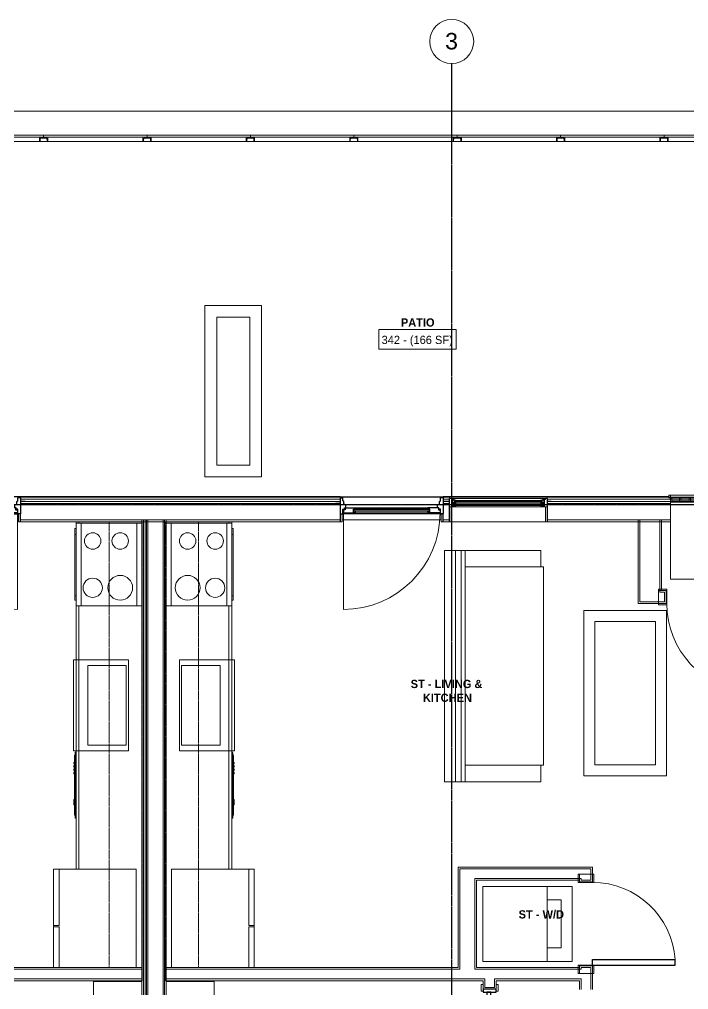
# Model space of a CAD drawing. Header units: inches. Extents: x -4093 to -1777, y 9773 to 12264.
# Drawn here: x -2984.4 to -2741.2, y 11911.1 to 12263.5 of the extents above; entities that cross this region are included whole.
import ezdxf

# ---------------------------------------------------------------- set-up
doc = ezdxf.new("R2010")
doc.units = ezdxf.units.IN
doc.header["$MEASUREMENT"] = 0
doc.linetypes.add('Dash', pattern=[0.25, 0.125, -0.125])
doc.linetypes.add('Grid Line 1_2_', pattern=[0.875, 0.5, -0.125, 0.125, -0.125])
for name, color, linetype, lineweight in [('0-1', 7, 'Continuous', 5), ('0-2', 7, 'Continuous', 9), ('0-3', 165, 'Continuous', 5), ('A-AREA-IDEN', 2, 'Continuous', 9), ('A-DETL-GENF', 92, 'Continuous', 18), ('A-DETL-GENF-HDLN', 1, 'Dash', 9), ('A-DOOR-1', 7, 'Continuous', 9), ('A-DOOR-2', 10, 'Continuous', 30), ('A-DOOR-4', 31, 'Continuous', 9), ('A-DOOR-5', 31, 'Continuous', 30), ('A-DOOR-FRAM', 31, 'Continuous', 30), ('A-DOOR-FRAM-1', 10, 'Continuous', 30), ('A-DOOR-FRAM-2', 31, 'Continuous', 9), ('A-DOOR-GLAZ', 31, 'Continuous', 9), ('A-FLOR-1', 7, 'Continuous', 9), ('A-FLOR-2', 192, 'Continuous', 9), ('A-GENM', 5, 'Continuous', 9), ('A-GLAZ', 151, 'Continuous', 18), ('A-GLAZ-1', 151, 'Continuous', 9), ('A-GLAZ-2', 151, 'Continuous', 30), ('A-GLAZ-CURT', 52, 'Continuous', 9), ('A-GLAZ-CWMG', 51, 'Continuous', 9), ('A-WALL', 113, 'Continuous', 18), ('A-WALL-1', 7, 'Continuous', 9), ('A-WALL-2', 250, 'Continuous', 18), ('A-WALL-3', 113, 'Continuous', 9), ('I-FURN', 30, 'Continuous', 9), ('I-FURN-1', 7, 'Continuous', 9), ('I-WALL-1', 7, 'Continuous', 9), ('P-SANR-FIXT-1', 7, 'Continuous', 9), ('Q-CASE-1', 7, 'Continuous', 9), ('Q-CASE-HDLN-1', 7, 'Dash', 9), ('Q-SPCQ-1', 7, 'Continuous', 9), ('S-FNDN-1', 7, 'Continuous', 9), ('S-FNDN-2', 32, 'Continuous', 9), ('S-GRID-1', 1, 'Grid Line 1_2_', 30), ('S-GRID-IDEN', 1, 'Continuous', 9), ('S-GRID-IDEN-1', 147, 'Continuous', 9)]:
    doc.layers.add(name, color=color, linetype=linetype, lineweight=lineweight)
doc.styles.add('Arial_1', font='arial.ttf', dxfattribs={"height": 6})
doc.styles.add('Century Gothic', font='ufonts.com_century-gothic.ttf', dxfattribs={"height": 3})
doc.styles.add('Century Gothic_B', font='GOTHICB.TTF', dxfattribs={"height": 3})

# ---------------------------------------------------------------- blocks, each defined once
blk = doc.blocks.new('Couch-Both_Arms-Generic - 1-1352606-BACKGROUND - 1ST FLOOR')
at = {"layer": 'I-FURN'}
for p, q in [((-42, 13.5), (42, 13.5)), ((42, 13.5), (-42, 13.5)), ((-42, 13.5), (-42, 10)), ((-42, 11.5), (42, 11.5)), ((42, 10), (42, 13.5)), ((-42, 10), (-42, -17.5)), ((-42, 10), (42, 10)), ((-36, -17.5), (-36, 10)), ((36, 10), (36, -17.5)), ((42, -17.5), (42, 10)), ((-42, -17.5), (-36, -17.5)), ((-36, -17.5), (-36, -18.5)), ((36, -18.5), (36, -17.5)), ((36, -17.5), (42, -17.5)), ((-36, -18.5), (36, -18.5))]:
    blk.add_line(p, q, dxfattribs=at)
at = {"layer": 'I-FURN-1'}
for p, q in [((42, 17.5), (-42, 17.5)), ((-42, 17.5), (-42, 13.5)), ((42, 13.5), (42, 17.5))]:
    blk.add_line(p, q, dxfattribs=at)
blk = doc.blocks.new('Table-Coffee - one-1352608-BACKGROUND - 1ST FLOOR')
at = {"layer": 'I-FURN-1'}
for p, q in [((30.72, 18.75), (-29.28, 18.75)), ((-29.28, 18.75), (-29.28, -11.25)), ((30.72, -11.25), (30.72, 18.75)), ((-25.28, -7.25), (-25.28, 14.75)), ((-25.28, 14.75), (26.72, 14.75)), ((26.72, 14.75), (26.72, -7.25)), ((26.72, -7.25), (-25.28, -7.25)), ((-29.28, -11.25), (30.72, -11.25))]:
    blk.add_line(p, q, dxfattribs=at)
blk = doc.blocks.new('SLIDING - FLUSH - SLIDING - FLUSH - 5-0 x 6-8-3934327-BACKGROUND - 1ST FLOOR')
at = {"layer": 'A-DOOR-1'}
for p, q in [((-30.25, 3), (-32.75, 3)), ((-32.75, 3), (-32.75, 2.25)), ((-32.75, 2.25), (-30.25, 2.25)), ((-30.25, 2.25), (-30.25, 3)), ((30.25, 3), (30.25, 2.25)), ((32.75, 3), (30.25, 3)), ((30.25, 2.25), (32.75, 2.25)), ((32.75, 2.25), (32.75, 3)), ((-30.25, -2.5), (-32.75, -2.5)), ((-32.75, -2.5), (-32.75, -3.25)), ((-32.75, -3.25), (-30.25, -3.25)), ((-30.25, -3.25), (-30.25, -2.5)), ((32.75, -2.5), (30.25, -2.5)), ((30.25, -2.5), (30.25, -3.25)), ((30.25, -3.25), (32.75, -3.25)), ((32.75, -3.25), (32.75, -2.5))]:
    blk.add_line(p, q, dxfattribs=at)
at = {"layer": 'A-DOOR-2'}
for p, q in [((1, 2.25), (-30, 2.25)), ((-30, 2.25), (-30, 0.87)), ((-30, 0.87), (1, 0.87)), ((30, 0.87), (-1, 0.87)), ((-1, 0.87), (-1, -0.5)), ((1, 0.87), (1, 2.25)), ((30, -0.5), (30, 0.87)), ((-1, -0.5), (30, -0.5))]:
    blk.add_line(p, q, dxfattribs=at)
at = {"layer": 'A-DOOR-FRAM-1'}
for p, q in [((-30, 2.25), (-31, 2.25)), ((-31, 2.25), (-31, -2.5)), ((-30, -2.5), (-30, 2.25)), ((31, 2.25), (30, 2.25)), ((30, 2.25), (30, -2.5)), ((31, -2.5), (31, 2.25)), ((-31, -2.5), (-30, -2.5)), ((30, -2.5), (31, -2.5))]:
    blk.add_line(p, q, dxfattribs=at)
blk = doc.blocks.new('SWING - SINGLE - FLUSH - SWING - FLUSH - 2-6 x 6-8 - PASSAGE-4346080-BACKGROUND - 1ST FLOOR')
at = {"layer": 'A-DOOR-1'}
for p, q in [((-15, 2.875), (-18, 2.875)), ((-18, 2.875), (-18, -2.375)), ((-15, -2.375), (-15, 2.875)), ((18, 2.875), (15, 2.875)), ((15, 2.875), (15, -2.375)), ((18, -2.375), (18, 2.875)), ((-18, -2.375), (-15, -2.375)), ((-15, -2.375), (-18, -2.375)), ((-18, -2.375), (-18, -2.875)), ((-18, -2.875), (-15, -2.875)), ((-15, -2.875), (-15, -2.375)), ((15, -2.375), (18, -2.375)), ((18, -2.375), (15, -2.375)), ((15, -2.375), (15, -2.875)), ((15, -2.875), (18, -2.875)), ((18, -2.875), (18, -2.375))]:
    blk.add_line(p, q, dxfattribs=at)
blk.add_arc((15, 2.375), 30.067, 93.81407, 180, dxfattribs=at)
at = {"layer": 'A-DOOR-2'}
for p, q in [((13, 2.375), (13, 32.375)), ((15, 32.375), (13, 32.375)), ((15, 2.375), (15, 32.375)), ((15, 2.375), (13, 2.375))]:
    blk.add_line(p, q, dxfattribs=at)
blk = doc.blocks.new('Stacked Washer and Dryer - 26_x25_ - Private-3627842-BACKGROUND - 1ST FLOOR')
at = {"layer": 'P-SANR-FIXT-1'}
for p, q in [((0, 13.625), (32.4375, 13.625)), ((0, 13.625), (0, -13.625)), ((23.34375, -13.625), (23.34375, 13.625)), ((32.4375, 13.625), (32.4375, -13.625)), ((28.53125, 8.75), (23.34375, 8.75)), ((28.53125, -8.75), (28.53125, 8.75)), ((23.34375, -8.75), (28.53125, -8.75)), ((32.4375, -13.625), (0, -13.625))]:
    blk.add_line(p, q, dxfattribs=at)
blk = doc.blocks.new('Table-Night Stand - 18_ x 18_ x 24_-V26-BACKGROUND - 1ST FLOOR')
at = {"layer": 'I-FURN-1'}
for p, q in [((18.15, 0), (18.15, 17.5)), ((0.15, 0), (18.15, 0))]:
    blk.add_line(p, q, dxfattribs=at)
blk = doc.blocks.new('Table-Night Stand - 18_ x 18_ x 24_-1372838-BACKGROUND - 1ST FLOOR')
at = {"layer": 'I-FURN-1'}
for p, q in [((0.15, 0), (18.15, 0)), ((18.15, 0), (18.15, -17.5))]:
    blk.add_line(p, q, dxfattribs=at)
blk = doc.blocks.new('OD_CW_Base Cabinet - OD_CW_Base Cabinet-3857769-BACKGROUND - 1ST FLOOR')
at = {"layer": 'Q-CASE-1'}
for p, q in [((0.74, 0), (1.24, 0)), ((31.24, 0), (126.94, 0))]:
    blk.add_line(p, q, dxfattribs=at)
blk = doc.blocks.new('OD_CW_Upper Cabinet - OD_CW_Upper Cabinet-4366999-BACKGROUND - 1ST FLOOR')
at = {"layer": 'Q-CASE-HDLN-1'}
for p, q in [((0.74, -24), (0.74, -12)), ((0.74, -12), (162.69, -12)), ((162.69, -12), (162.69, -24)), ((162.69, -24), (0.74, -24))]:
    blk.add_line(p, q, dxfattribs=at)
blk = doc.blocks.new('OD_CW_Base Cabinet - OD_CW_Base Cabinet-3857750-BACKGROUND - 1ST FLOOR')
at = {"layer": 'Q-CASE-1'}
for p, q in [((0.74, 0), (1.24, 0)), ((31.24, 0), (126.94, 0))]:
    blk.add_line(p, q, dxfattribs=at)
blk = doc.blocks.new('OD_CW_Upper Cabinet - OD_CW_Upper Cabinet-4366988-BACKGROUND - 1ST FLOOR')
at = {"layer": 'Q-CASE-HDLN-1'}
for p, q in [((162.69, 24), (0.74, 24)), ((0.74, 24), (0.74, 12)), ((162.69, 12), (162.69, 24)), ((0.74, 12), (162.69, 12))]:
    blk.add_line(p, q, dxfattribs=at)
blk = doc.blocks.new('SWING - SINGLE - FLUSH - SWING - 32_ x 80_ - WITH ACOUSTICAL SEAL-4346081-BACKGROUND - 1ST FLOOR')
at = {"layer": 'A-DOOR-1'}
for p, q in [((-19, 2.37), (-19, 2.87)), ((-19, 2.87), (-16, 2.87)), ((-19, 2.37), (-16, 2.37)), ((-19, -2.88), (-19, 2.37)), ((-16, 2.37), (-19, 2.37)), ((-16, 2.87), (-16, 2.37)), ((-16, 2.37), (-16, -2.88)), ((16, 2.37), (16, 2.87)), ((16, 2.87), (19, 2.87)), ((16, 2.37), (19, 2.37)), ((16, -2.88), (16, 2.37)), ((19, 2.37), (16, 2.37)), ((19, 2.87), (19, 2.37)), ((19, 2.37), (19, -2.88)), ((-16, -2.88), (-19, -2.88)), ((19, -2.88), (16, -2.88))]:
    blk.add_line(p, q, dxfattribs=at)
blk.add_arc((16, -2.38), 32.07, 180, 266.4241, dxfattribs=at)
at = {"layer": 'A-DOOR-2'}
for p, q in [((14, -2.38), (14, -34.38)), ((16, -2.38), (14, -2.38)), ((16, -2.38), (16, -34.38)), ((16, -34.38), (14, -34.38))]:
    blk.add_line(p, q, dxfattribs=at)
blk = doc.blocks.new('Stainless Steel Farmhous Kitchen Sink - Stainless Steel Farmhous Kitchen Sink-2443921-BACKGROUND - 1ST FLOOR')
at = {"layer": 'P-SANR-FIXT-1'}
for p, q in [((0, -2.25), (-33, -2.25)), ((-33, -2.25), (-33, -22.2)), ((-31, -16.96), (-31, -3)), ((-31, -3), (-2, -3)), ((-2, -3), (-2, -16.96)), ((0, -22.2), (0, -2.25)), ((-2, -16.96), (-31, -16.96)), ((-33, -22.2), (0, -22.2))]:
    blk.add_line(p, q, dxfattribs=at)
blk = doc.blocks.new('Stainless Steel Farmhous Kitchen Sink - Stainless Steel Farmhous Kitchen Sink-4315883-BACKGROUND - 1ST FLOOR')
at = {"layer": 'P-SANR-FIXT-1'}
for p, q in [((-33, 22.2), (-33, 2.25)), ((0, 22.2), (-33, 22.2)), ((0, 2.25), (0, 22.2)), ((-31, 3), (-31, 16.96)), ((-31, 16.96), (-2, 16.96)), ((-2, 16.96), (-2, 3)), ((-33, 2.25), (0, 2.25)), ((-2, 3), (-31, 3))]:
    blk.add_line(p, q, dxfattribs=at)
blk = doc.blocks.new('Refrigerator_-_Side-by-Side_6047 - 36_ X 30_-345559-BACKGROUND - 1ST FLOOR')
at = {"layer": 'Q-SPCQ-1'}
for p, q in [((17.87, 14.42), (-17.88, 14.42)), ((-17.88, 14.42), (-17.88, -15.58)), ((17.87, -15.58), (17.87, 14.42)), ((-17.88, -13.58), (-3.13, -13.58)), ((-17.88, -13.58), (-17.88, -15.58)), ((-3.13, -15.58), (-3.13, -13.58)), ((-2.63, -13.58), (17.87, -13.58)), ((-2.63, -13.58), (-2.63, -15.58)), ((17.87, -15.58), (17.87, -13.58)), ((-17.88, -15.58), (17.87, -15.58)), ((-3.13, -15.58), (-17.88, -15.58)), ((17.87, -15.58), (-2.63, -15.58))]:
    blk.add_line(p, q, dxfattribs=at)
blk = doc.blocks.new('Refrigerator_-_Side-by-Side_6047 - 36_ X 30_-1372843-BACKGROUND - 1ST FLOOR')
at = {"layer": 'Q-SPCQ-1'}
for p, q in [((-17.88, 15.58), (17.87, 15.58)), ((-17.88, -14.42), (-17.88, 15.58)), ((-17.88, 15.58), (-3.13, 15.58)), ((-17.88, 15.58), (-17.88, 13.58)), ((-3.13, 13.58), (-3.13, 15.58)), ((-2.63, 15.58), (17.87, 15.58)), ((-2.63, 15.58), (-2.63, 13.58)), ((17.87, 15.58), (17.87, -14.42)), ((17.87, 13.58), (17.87, 15.58)), ((-3.13, 13.58), (-17.88, 13.58)), ((17.87, 13.58), (-2.63, 13.58)), ((17.87, -14.42), (-17.88, -14.42))]:
    blk.add_line(p, q, dxfattribs=at)
blk = doc.blocks.new('CTR - 1st Phase - Unit Layouts_rvt-1-BACKGROUND - 1ST FLOOR')
at = {"layer": 'A-FLOR-1'}
for p, q in [((-2983.97, 12081.69), (-2984.1, 12081.69)), ((-2867.75, 12081.69), (-2867.87, 12081.69)), ((-2831.12, 12081.69), (-2867.12, 12081.69)), ((-2830.37, 12081.69), (-2830.5, 12081.69))]:
    blk.add_line(p, q, dxfattribs=at)
at = {"layer": 'A-WALL-1'}
for p, q in [((-2749.37, 12056.07), (-2751.06, 12056.07)), ((-2749.37, 12051.32), (-2749.37, 12056.07)), ((-2751.06, 12051.32), (-2749.37, 12051.32)), ((-2780.9, 11955.61), (-2825.02, 11955.61)), ((-2825.02, 11955.61), (-2825.02, 11954.99)), ((-2825.02, 11954.99), (-2825.02, 11950.86)), ((-2776.77, 11955.61), (-2780.9, 11955.61)), ((-2776.15, 11955.61), (-2776.77, 11955.61)), ((-2776.15, 11950.24), (-2776.15, 11955.61)), ((-2825.02, 11950.86), (-2825.02, 11919.11)), ((-2818.27, 11950.86), (-2780.9, 11950.86)), ((-2818.27, 11919.11), (-2818.27, 11950.86)), ((-2780.9, 11950.86), (-2780.9, 11950.24)), ((-2780.9, 11950.24), (-2776.15, 11950.24)), ((-2971.96, 11919.11), (-3046.02, 11919.11)), ((-2939.77, 11919.11), (-2941.96, 11919.11)), ((-2939.77, 11914.36), (-2939.77, 11919.11)), ((-2929.09, 11919.11), (-2931.27, 11919.11)), ((-2931.27, 11919.11), (-2931.27, 11914.36)), ((-2825.02, 11919.11), (-2899.09, 11919.11)), ((-2780.9, 11919.11), (-2818.27, 11919.11)), ((-2780.9, 11919.74), (-2780.9, 11919.11)), ((-2776.15, 11919.74), (-2780.9, 11919.74)), ((-2776.15, 11911.12), (-2776.15, 11919.74)), ((-3052.77, 11914.36), (-2939.77, 11914.36)), ((-2931.27, 11914.36), (-2818.27, 11914.36)), ((-2818.27, 11914.36), (-2815.9, 11914.36)), ((-2815.9, 11914.36), (-2815.9, 11911.24)), ((-2811.15, 11911.24), (-2811.15, 11914.36)), ((-2811.15, 11914.36), (-2780.9, 11914.36)), ((-2780.9, 11914.36), (-2780.9, 11911.12)), ((-2815.9, 11911.24), (-2811.15, 11911.24))]:
    blk.add_line(p, q, dxfattribs=at)
at = {"layer": 'A-WALL-2'}
for p, q in [((-2758.94, 12051.94), (-2758.94, 12081.69)), ((-2751.69, 12055.44), (-2751.69, 12081.69)), ((-2751.06, 12055.44), (-2751.69, 12055.44)), ((-2750, 12055.44), (-2751.06, 12055.44)), ((-2750, 12053.69), (-2750, 12055.44)), ((-2751.69, 12051.94), (-2758.94, 12051.94)), ((-2751.06, 12051.94), (-2751.69, 12051.94)), ((-2751.06, 12051.94), (-2750, 12051.94)), ((-2750, 12051.94), (-2750, 12053.69)), ((-2824.4, 11954.99), (-2780.9, 11954.99)), ((-2824.4, 11951.49), (-2824.4, 11954.99)), ((-2780.9, 11954.99), (-2780.27, 11954.99)), ((-2780.27, 11954.99), (-2776.77, 11954.99)), ((-2776.77, 11950.86), (-2776.77, 11954.99)), ((-2824.4, 11950.86), (-2824.4, 11951.49)), ((-2824.4, 11950.86), (-2824.4, 11919.11)), ((-2818.9, 11951.49), (-2780.9, 11951.49)), ((-2818.9, 11950.86), (-2818.9, 11951.49)), ((-2818.9, 11950.86), (-2818.9, 11919.11)), ((-2780.9, 11951.49), (-2780.27, 11951.49)), ((-2780.27, 11951.49), (-2780.27, 11950.86)), ((-2780.27, 11950.86), (-2778.52, 11950.86)), ((-2778.52, 11950.86), (-2776.77, 11950.86)), ((-3046.65, 11918.49), (-2939.77, 11918.49)), ((-2824.4, 11918.49), (-2931.27, 11918.49)), ((-2824.4, 11919.11), (-2824.4, 11918.49)), ((-2818.9, 11919.11), (-2818.9, 11918.49)), ((-2818.9, 11918.49), (-2818.27, 11918.49)), ((-2780.9, 11918.49), (-2818.27, 11918.49)), ((-2780.27, 11918.49), (-2780.9, 11918.49)), ((-2780.27, 11919.11), (-2780.27, 11918.49)), ((-2778.52, 11919.11), (-2780.27, 11919.11)), ((-2776.77, 11919.11), (-2778.52, 11919.11)), ((-2776.77, 11911.12), (-2776.77, 11919.11)), ((-3052.15, 11914.99), (-2939.77, 11914.99)), ((-2818.9, 11914.99), (-2931.27, 11914.99)), ((-2818.9, 11914.99), (-2818.27, 11914.99)), ((-2815.27, 11914.99), (-2818.27, 11914.99)), ((-2815.27, 11914.99), (-2815.27, 11914.36)), ((-2815.27, 11914.36), (-2815.27, 11911.86)), ((-2811.77, 11914.99), (-2811.77, 11914.36)), ((-2780.9, 11914.99), (-2811.77, 11914.99)), ((-2811.77, 11911.86), (-2811.77, 11914.36)), ((-2780.27, 11914.99), (-2780.9, 11914.99)), ((-2780.27, 11914.99), (-2780.27, 11911.12)), ((-2815.27, 11911.86), (-2813.52, 11911.86)), ((-2813.52, 11911.86), (-2811.77, 11911.86))]:
    blk.add_line(p, q, dxfattribs=at)
at = {"layer": 'I-WALL-1'}
for p, q in [((-2759.56, 12081.69), (-2759.56, 12051.32)), ((-2751.06, 12081.69), (-2759.56, 12081.69)), ((-2751.06, 12056.07), (-2751.06, 12081.69)), ((-2759.56, 12051.32), (-2758.94, 12051.32)), ((-2758.94, 12051.32), (-2751.06, 12051.32))]:
    blk.add_line(p, q, dxfattribs=at)
at = {"layer": 'Q-CASE-1'}
for p, q in [((-2963.77, 12080.56), (-2963.77, 12081.06)), ((-2962.77, 12080.56), (-2962.77, 12081.06)), ((-2962.77, 12081.06), (-2962.77, 12080.56)), ((-2908.27, 12081.06), (-2908.27, 12080.56)), ((-2908.27, 12080.56), (-2908.27, 12081.06)), ((-2907.27, 12081.06), (-2907.27, 12080.56)), ((-2963.77, 11954.86), (-2963.77, 12050.56)), ((-2962.77, 11954.86), (-2962.77, 12050.56)), ((-2962.77, 12050.56), (-2962.77, 11954.86)), ((-2908.27, 12050.56), (-2908.27, 11954.86)), ((-2908.27, 11954.86), (-2908.27, 12050.56)), ((-2907.27, 12050.56), (-2907.27, 11954.86))]:
    blk.add_line(p, q, dxfattribs=at)
at = {"layer": 'Q-SPCQ-1'}
for p, q in [((-2963.77, 12050.56), (-2963.77, 12080.56)), ((-2962.02, 12080.56), (-2963.77, 12080.56)), ((-2962.02, 12080.56), (-2962.02, 12050.56)), ((-2962.02, 12050.56), (-2962.02, 12080.56)), ((-2962.02, 12080.56), (-2941.77, 12080.56)), ((-2941.77, 12080.56), (-2939.96, 12080.56)), ((-2941.77, 12080.56), (-2941.77, 12050.56)), ((-2931.09, 12080.56), (-2929.27, 12080.56)), ((-2929.27, 12080.56), (-2909.02, 12080.56)), ((-2929.27, 12050.56), (-2929.27, 12080.56)), ((-2909.02, 12050.56), (-2909.02, 12080.56)), ((-2907.27, 12080.56), (-2909.02, 12080.56)), ((-2909.02, 12080.56), (-2909.02, 12050.56)), ((-2907.27, 12080.56), (-2907.27, 12050.56)), ((-2964.27, 12076.44), (-2964.27, 12078.56)), ((-2963.77, 12078.56), (-2964.27, 12078.56)), ((-2964.27, 12054.17), (-2964.27, 12076.44)), ((-2963.77, 12076.44), (-2964.27, 12076.44)), ((-2906.77, 12078.56), (-2907.27, 12078.56)), ((-2906.77, 12076.44), (-2907.27, 12076.44)), ((-2906.77, 12078.56), (-2906.77, 12076.44)), ((-2906.77, 12076.44), (-2906.77, 12054.17)), ((-2964.27, 12052.56), (-2964.27, 12054.17)), ((-2964.27, 12054.17), (-2963.77, 12054.17)), ((-2964.27, 12052.56), (-2963.77, 12052.56)), ((-2907.27, 12054.17), (-2906.77, 12054.17)), ((-2907.27, 12052.56), (-2906.77, 12052.56)), ((-2906.77, 12054.17), (-2906.77, 12052.56)), ((-2963.77, 12050.56), (-2962.02, 12050.56)), ((-2941.77, 12050.56), (-2962.02, 12050.56)), ((-2939.96, 12050.56), (-2941.77, 12050.56)), ((-2929.27, 12050.56), (-2931.09, 12050.56)), ((-2909.02, 12050.56), (-2929.27, 12050.56)), ((-2909.02, 12050.56), (-2907.27, 12050.56)), ((-2964.4, 11974.46), (-2964.4, 11996.27)), ((-2964.4, 11996.27), (-2964.15, 11996.27)), ((-2964.15, 11997.17), (-2964.15, 11996.29)), ((-2964.15, 11996.29), (-2964.15, 11973.56)), ((-2963.77, 11997.36), (-2963.95, 11997.36)), ((-2907.1, 11997.36), (-2907.27, 11997.36)), ((-2906.9, 11996.29), (-2906.9, 11997.17)), ((-2906.9, 11973.56), (-2906.9, 11996.29)), ((-2906.9, 11996.27), (-2906.65, 11996.27)), ((-2906.65, 11996.27), (-2906.65, 11974.46)), ((-2964.65, 11993.06), (-2964.65, 11993.65)), ((-2964.4, 11993.65), (-2964.65, 11993.65)), ((-2964.65, 11993.06), (-2964.4, 11993.06)), ((-2964.65, 11991.88), (-2964.65, 11992.47)), ((-2964.4, 11992.47), (-2964.65, 11992.47)), ((-2964.65, 11991.88), (-2964.4, 11991.88)), ((-2906.4, 11993.65), (-2906.65, 11993.65)), ((-2906.65, 11993.06), (-2906.4, 11993.06)), ((-2906.4, 11992.47), (-2906.65, 11992.47)), ((-2906.65, 11991.88), (-2906.4, 11991.88)), ((-2906.4, 11993.65), (-2906.4, 11993.06)), ((-2906.4, 11992.47), (-2906.4, 11991.88)), ((-2964.65, 11990.7), (-2964.65, 11991.29)), ((-2964.4, 11991.29), (-2964.65, 11991.29)), ((-2964.65, 11990.7), (-2964.4, 11990.7)), ((-2964.65, 11989.51), (-2964.65, 11990.1)), ((-2964.4, 11990.1), (-2964.65, 11990.1)), ((-2964.65, 11989.51), (-2964.4, 11989.51)), ((-2906.4, 11991.29), (-2906.65, 11991.29)), ((-2906.65, 11990.7), (-2906.4, 11990.7)), ((-2906.4, 11990.1), (-2906.65, 11990.1)), ((-2906.65, 11989.51), (-2906.4, 11989.51)), ((-2906.4, 11991.29), (-2906.4, 11990.7)), ((-2906.4, 11990.1), (-2906.4, 11989.51)), ((-2964.4, 11980.16), (-2964.65, 11980.16)), ((-2964.65, 11979.17), (-2964.65, 11980.16)), ((-2964.65, 11978.19), (-2964.65, 11979.17)), ((-2964.65, 11978.19), (-2964.4, 11978.19)), ((-2906.4, 11980.16), (-2906.65, 11980.16)), ((-2906.65, 11978.19), (-2906.4, 11978.19)), ((-2906.4, 11980.16), (-2906.4, 11979.17)), ((-2906.4, 11979.17), (-2906.4, 11978.19)), ((-2964.4, 11974.46), (-2964.15, 11974.46)), ((-2906.9, 11974.46), (-2906.65, 11974.46)), ((-2963.95, 11973.36), (-2963.77, 11973.36)), ((-2907.27, 11973.36), (-2907.1, 11973.36))]:
    blk.add_line(p, q, dxfattribs=at)
for centre, radius, start, end in [((-2957.77, 12074.06), 3, 90, 270), ((-2957.77, 12074.06), 3, 270, 90), ((-2947.77, 12074.06), 3, 90, 270), ((-2947.77, 12074.06), 3, 270, 90), ((-2923.27, 12074.06), 3, 90, 270), ((-2923.27, 12074.06), 3, 270, 90), ((-2913.27, 12074.06), 3, 90, 270), ((-2913.27, 12074.06), 3, 270, 90), ((-2957.77, 12057.06), 3.5, 90, 270), ((-2957.77, 12057.06), 3.5, 270, 90), ((-2947.77, 12057.06), 4.5, 90, 270), ((-2947.77, 12057.06), 4.5, 270, 90), ((-2923.27, 12057.06), 4.5, 90, 270), ((-2923.27, 12057.06), 4.5, 270, 90), ((-2913.27, 12057.06), 3.5, 90, 270), ((-2913.27, 12057.06), 3.5, 270, 90), ((-2963.95, 11997.17), 0.197, 90, 180), ((-2963.08, 11996.29), 1.07, 130.8739, 180), ((-2907.97, 11996.29), 1.07, 0, 49.1261), ((-2907.1, 11997.17), 0.197, 0, 90), ((-2963.95, 11973.56), 0.197, 180, 270), ((-2963.95, 11973.56), 0.197, 195, 255), ((-2907.1, 11973.56), 0.197, 270, 0), ((-2907.1, 11973.56), 0.197, 285, 345)]:
    blk.add_arc(centre, radius, start, end, dxfattribs=at)
at = {"layer": '0-2'}
for name, p, rotation in [('OD_CW_Base Cabinet - OD_CW_Base Cabinet-3857750-BACKGROUND - 1ST FLOOR', (-2963.77, 12081.8), 269.9999999999927), ('OD_CW_Upper Cabinet - OD_CW_Upper Cabinet-4366988-BACKGROUND - 1ST FLOOR', (-2963.77, 12081.8), 270.0000000000132), ('OD_CW_Upper Cabinet - OD_CW_Upper Cabinet-4366999-BACKGROUND - 1ST FLOOR', (-2907.27, 12081.8), 269.9999999999814), ('OD_CW_Base Cabinet - OD_CW_Base Cabinet-3857769-BACKGROUND - 1ST FLOOR', (-2907.27, 12081.8), 270.0000000000018), ('Couch-Both_Arms-Generic - 1-1352606-BACKGROUND - 1ST FLOOR', (-2812.42, 12028.62), 90.00000000000176), ('Table-Coffee - one-1352608-BACKGROUND - 1ST FLOOR', (-2768.02, 12019.51), 269.9999999999981), ('Stainless Steel Farmhous Kitchen Sink - Stainless Steel Farmhous Kitchen Sink-4315883-BACKGROUND - 1ST FLOOR', (-2942.57, 12030.86), 90.00000000000531), ('Stainless Steel Farmhous Kitchen Sink - Stainless Steel Farmhous Kitchen Sink-2443921-BACKGROUND - 1ST FLOOR', (-2928.47, 12030.86), 89.99999999998921), ('Refrigerator_-_Side-by-Side_6047 - 36_ X 30_-1372843-BACKGROUND - 1ST FLOOR', (-2956.38, 11936.99), 90.00000000000412), ('Refrigerator_-_Side-by-Side_6047 - 36_ X 30_-345559-BACKGROUND - 1ST FLOOR', (-2914.66, 11936.99), 89.99999999999044), ('SWING - SINGLE - FLUSH - SWING - FLUSH - 2-6 x 6-8 - PASSAGE-4346080-BACKGROUND - 1ST FLOOR', (-2778.52, 11934.99), 269.9999999999768), ('Table-Night Stand - 18_ x 18_ x 24_-1372838-BACKGROUND - 1ST FLOOR', (-2957.46, 11895.97), 89.99999999996889), ('Table-Night Stand - 18_ x 18_ x 24_-V26-BACKGROUND - 1ST FLOOR', (-2913.59, 11895.97), 90.0000000000311), ('SLIDING - FLUSH - SLIDING - FLUSH - 5-0 x 6-8-3934327-BACKGROUND - 1ST FLOOR', (-2813.65, 11880.24), 90.00000000004806)]:
    blk.add_blockref(name, p, dxfattribs=dict(at, rotation=rotation))
for name, p in [('SWING - SINGLE - FLUSH - SWING - 32_ x 80_ - WITH ACOUSTICAL SEAL-4346081-BACKGROUND - 1ST FLOOR', (-2733.12, 12053.69)), ('Stacked Washer and Dryer - 26_x25_ - Private-3627842-BACKGROUND - 1ST FLOOR', (-2816.02, 11934.99))]:
    blk.add_blockref(name, p, dxfattribs=at)
blk = doc.blocks.new('CTR - 1st Phase - Common Walls_rvt-1-BACKGROUND - 1ST FLOOR')
at = {"layer": 'A-WALL-2'}
for p, q in [((-2939.34, 12081.69), (-2939.34, 11725.36)), ((-2938.71, 12081.69), (-2938.71, 11725.36)), ((-2938.21, 12081.69), (-2938.21, 11725.36)), ((-2937.71, 12081.69), (-2937.71, 11725.36)), ((-2932.21, 12081.69), (-2932.21, 11725.36)), ((-2931.71, 12081.69), (-2931.71, 11725.36))]:
    blk.add_line(p, q, dxfattribs=at)
at = {"layer": 'I-WALL-1'}
for p, q in [((-2931.09, 12081.69), (-2939.96, 12081.69)), ((-2939.96, 12081.69), (-2939.96, 11764.11)), ((-2931.09, 11764.11), (-2931.09, 12081.69))]:
    blk.add_line(p, q, dxfattribs=at)
blk = doc.blocks.new('Grid - Grid Head - Circle-1738874-BACKGROUND - 1ST FLOOR')
at = {"layer": 'S-GRID-IDEN-1'}
for start, end in [(360, 180), (180, 360)]:
    blk.add_arc((0, 0), 0.25, start, end, dxfattribs=at)
blk = doc.blocks.new('CTR - 1st Phase - Structure_rvt-1-BACKGROUND - 1ST FLOOR')
at = {"layer": 'S-FNDN-1'}
blk.add_line((-2710.32, 12230.19), (-3069.32, 12230.19), dxfattribs=at)
at = {"layer": 'S-GRID-1'}
for p, q in [((-2827.32, 9772.61), (-2827.32, 12247.5)), ((-1777.25, 12087.19), (-4076.95, 12087.19))]:
    blk.add_line(p, q, dxfattribs=at)
at = {"layer": '0-3', "xscale": 31.99999999999999, "yscale": 31.99999999999999, "zscale": 31.99999999999999}
blk.add_blockref('Grid - Grid Head - Circle-1738874-BACKGROUND - 1ST FLOOR', (-2827.32, 12255.5), dxfattribs=at)
at = {"layer": 'S-GRID-IDEN', "insert": (-2829.7, 12258.6), "char_height": 6, "width": 5.656, "attachment_point": 1, "style": 'Arial_1'}
blk.add_mtext('3', dxfattribs=at)
blk = doc.blocks.new('Bayer Built Door - VISTAGRANDE FLUSH _RH_ - 37-1_2__ x 81-3_4__ - 1ST FLOOR-V97-BACKGROUND - 1ST FLOOR')
at = {"layer": 'A-DOOR-4'}
blk.add_line((17.56, 1.16), (17.56, 36.28), dxfattribs=at)
blk.add_arc((17.56, 1.16), 35.12, 90, 180, dxfattribs=at)
at = {"layer": 'A-DOOR-5'}
for p, q in [((-17.56, 0.09), (-17.56, 1.16)), ((-17.56, 1.16), (-13.13, 1.16)), ((-16.95, 0.08), (-17.56, 0.09)), ((-16.95, -0.56), (-16.95, 0.08)), ((-13.87, 1.16), (-13.87, -0.16)), ((-13.87, 1.16), (-13.87, 1.09)), ((-13.87, 1.09), (-13.36, 1.09)), ((-13.13, 0.59), (-13.87, 0.59)), ((-13.36, 1.09), (-13.16, 0.84)), ((-13.16, 0.84), (-13.13, 0.66)), ((13.12, 1.16), (-13.13, 1.16)), ((-13.13, 0.66), (-13.13, 0.59)), ((13.16, 0.84), (13.12, 0.66)), ((13.12, 0.66), (13.12, 0.59)), ((13.12, 0.59), (13.87, 0.59)), ((17.56, 1.16), (13.12, 1.16)), ((13.36, 1.09), (13.16, 0.84)), ((13.87, 1.09), (13.36, 1.09)), ((13.87, 1.16), (13.87, -0.16)), ((13.87, 1.16), (13.87, 1.09)), ((16.95, 0.08), (17.56, 0.09)), ((16.95, -0.56), (16.95, 0.08)), ((17.56, 0.09), (17.56, 1.16)), ((-16.95, -0.56), (-13.13, -0.56)), ((-13.87, -0.16), (-13.13, -0.16)), ((-13.13, -0.25), (-13.16, -0.56)), ((13.12, -0.56), (-13.13, -0.56)), ((-13.13, -0.16), (-13.13, -0.25)), ((13.12, -0.16), (13.12, -0.25)), ((13.87, -0.16), (13.12, -0.16)), ((13.12, -0.25), (13.16, -0.56)), ((16.95, -0.56), (13.12, -0.56))]:
    blk.add_line(p, q, dxfattribs=at)
at = {"layer": 'A-DOOR-FRAM'}
for p, q in [((-18.75, -4.25), (-18.75, 1.62)), ((-18.75, 1.62), (-17.72, 1.62)), ((-18.37, 1.62), (-18.75, 1.62)), ((-18.75, 1.62), (-18.63, 1.62)), ((-18, 1.62), (18, 1.62)), ((-17.72, 1.62), (-17.72, -0.16)), ((17.72, 1.62), (17.72, -0.16)), ((18.75, 1.62), (17.72, 1.62)), ((18.62, 1.62), (18.75, 1.62)), ((18.75, -4.25), (18.75, 1.62)), ((-20.38, -2.94), (-18.75, -2.94)), ((-17.72, -0.16), (-17.14, -0.16)), ((-17.38, -2.89), (-17.72, -3.13)), ((-17.72, -3.13), (-17.72, -4.25)), ((-16.69, -1.73), (-17.38, -1.89)), ((-17.38, -1.89), (-17.38, -2.89)), ((-17.14, -0.16), (-17.14, -0.59)), ((-17.14, -0.59), (-16.69, -0.59)), ((-16.69, -0.59), (-16.69, -1.73)), ((17.14, -0.59), (16.69, -0.59)), ((16.69, -0.59), (16.69, -1.73)), ((16.69, -1.73), (17.38, -1.89)), ((17.14, -0.16), (17.14, -0.59)), ((17.72, -0.16), (17.14, -0.16)), ((17.38, -1.89), (17.38, -2.89)), ((17.38, -2.89), (17.72, -3.13)), ((17.72, -3.13), (17.72, -4.25)), ((20.37, -2.94), (18.75, -2.94)), ((-18.75, -4.25), (-17.72, -4.25)), ((18.75, -4.59), (-18.75, -4.59)), ((18.75, -4.25), (17.72, -4.25))]:
    blk.add_line(p, q, dxfattribs=at)
at = {"layer": 'A-DOOR-FRAM-2'}
for p, q in [((-18.63, 4.44), (-18, 4.44)), ((-18.63, 1.62), (-18.63, 4.44)), ((-18, 4.44), (-18, 1.62)), ((18, 4.44), (18.62, 4.44)), ((18, 1.62), (18, 4.44)), ((18.62, 4.44), (18.62, 1.62)), ((-18, 1.62), (-18.63, 1.62)), ((18.62, 1.62), (18, 1.62))]:
    blk.add_line(p, q, dxfattribs=at)
at = {"layer": 'A-DOOR-GLAZ'}
for p, q in [((-13.87, 0.44), (-13.13, 0.44)), ((-13.66, 0), (-13.66, 0.44)), ((13.12, 0.59), (-13.13, 0.59)), ((13.12, 0.44), (-13.13, 0.44)), ((13.87, 0.44), (13.12, 0.44)), ((13.66, 0), (13.66, 0.44)), ((-13.13, 0), (-13.87, 0)), ((13.12, 0), (-13.13, 0)), ((13.12, -0.16), (-13.13, -0.16)), ((13.12, 0), (13.87, 0))]:
    blk.add_line(p, q, dxfattribs=at)
blk = doc.blocks.new('V-Series_EWC4_SPVU_RFA_2015 - 1ST FLOOR-2484708-BACKGROUND - 1ST FLOOR')
at = {"layer": 'A-GENM'}
for p, q in [((-3126.69, 12090.69), (-3127.25, 12090.69)), ((-3127.25, 12090.69), (-3127.25, 12089.69)), ((-3098.81, 12090.69), (-3126.69, 12090.69)), ((-3126.69, 12090.69), (-3126.69, 12089.69)), ((-3126.69, 12089.69), (-3126.69, 12090.69)), ((-3098.81, 12089.69), (-3098.81, 12090.69)), ((-3098.25, 12090.69), (-3098.81, 12090.69)), ((-3098.81, 12090.69), (-3098.81, 12089.69)), ((-3098.25, 12089.69), (-3098.25, 12090.69)), ((-3127.25, 12089.69), (-3126.69, 12089.69)), ((-3126.69, 12089.69), (-3098.81, 12089.69)), ((-3126.69, 12089.69), (-3126.69, 12060.25)), ((-3126.25, 12089.69), (-3126.69, 12089.69)), ((-3126.25, 12088.69), (-3126.25, 12089.69)), ((-3123.45, 12088.69), (-3126.25, 12088.69)), ((-3122.95, 12089.69), (-3123.45, 12089.69)), ((-3123.45, 12089.69), (-3123.45, 12088.69)), ((-3122.95, 12088.69), (-3122.95, 12089.69)), ((-3119.97, 12088.69), (-3122.95, 12088.69)), ((-3119.47, 12089.69), (-3119.97, 12089.69)), ((-3119.97, 12089.69), (-3119.97, 12088.69)), ((-3119.47, 12088.69), (-3119.47, 12089.69)), ((-3116.48, 12088.69), (-3119.47, 12088.69)), ((-3115.98, 12089.69), (-3116.48, 12089.69)), ((-3116.48, 12089.69), (-3116.48, 12088.69)), ((-3115.98, 12088.69), (-3115.98, 12089.69)), ((-3113, 12088.69), (-3115.98, 12088.69)), ((-3112.5, 12089.69), (-3113, 12089.69)), ((-3113, 12089.69), (-3113, 12088.69)), ((-3112.5, 12088.69), (-3112.5, 12089.69)), ((-3109.51, 12088.69), (-3112.5, 12088.69)), ((-3109.01, 12089.69), (-3109.51, 12089.69)), ((-3109.51, 12089.69), (-3109.51, 12088.69)), ((-3109.01, 12088.69), (-3109.01, 12089.69)), ((-3106.03, 12088.69), (-3109.01, 12088.69)), ((-3105.53, 12089.69), (-3106.03, 12089.69)), ((-3106.03, 12089.69), (-3106.03, 12088.69)), ((-3105.53, 12088.69), (-3105.53, 12089.69)), ((-3102.55, 12088.69), (-3105.53, 12088.69)), ((-3102.05, 12089.69), (-3102.55, 12089.69)), ((-3102.55, 12089.69), (-3102.55, 12088.69)), ((-3102.05, 12088.69), (-3102.05, 12089.69)), ((-3099.25, 12088.69), (-3102.05, 12088.69)), ((-3098.81, 12089.69), (-3099.25, 12089.69)), ((-3099.25, 12089.69), (-3099.25, 12088.69)), ((-3098.81, 12089.69), (-3098.25, 12089.69)), ((-3098.81, 12060.25), (-3098.81, 12089.69)), ((-3126.69, 12060.25), (-3098.81, 12060.25))]:
    blk.add_line(p, q, dxfattribs=at)
blk = doc.blocks.new('Horizontal_Siding - Horizontal_Siding-2849380-BACKGROUND - 1ST FLOOR')
at = {"layer": 'A-GLAZ-CURT'}
for p, q in [((-18.79, 2.25), (18.79, 2.25)), ((-18.79, 1.5), (-18.79, 2.25)), ((17.29, 1.5), (-17.29, 1.5)), ((18.79, 2.25), (18.79, 1.5))]:
    blk.add_line(p, q, dxfattribs=at)
blk = doc.blocks.new('Rectangular Mullion - RAILING POST-2666422-BACKGROUND - 1ST FLOOR')
at = {"layer": 'A-GLAZ-CWMG'}
for p, q in [((-1.5, -1.5), (-1.5, 0)), ((1.5, 0), (1.5, -1.5)), ((1.5, -1.5), (-1.5, -1.5)), ((-1.29, -0.21), (-1.22, -1.18)), ((-1.22, -1.18), (1.22, -1.18)), ((1.22, -1.18), (1.29, -0.21))]:
    blk.add_line(p, q, dxfattribs=at)
for centre, radius, start, end in [((-1.5, -0.21), 0.211, 359.472, 90), ((1.5, -0.21), 0.21, 90, 180.528)]:
    blk.add_arc(centre, radius, start, end, dxfattribs=at)
blk = doc.blocks.new('Horizontal_Siding - Horizontal_Siding-V133-BACKGROUND - 1ST FLOOR')
at = {"layer": 'A-GLAZ-CURT'}
for p, q in [((-18.04, 2.25), (16.99, 2.25)), ((-18.04, 1.5), (-18.04, 2.25)), ((16.54, 1.5), (-16.54, 1.5)), ((17.31, 2.25), (18.04, 2.25)), ((18.04, 2.25), (18.04, 1.5))]:
    blk.add_line(p, q, dxfattribs=at)
blk = doc.blocks.new('Bayer Built Door - VISTAGRANDE FLUSH _LH_ - 37-1_2__ x 81-3_4__ - 1ST FLOOR-V93-BACKGROUND - 1ST FLOOR')
at = {"layer": 'A-DOOR-4'}
blk.add_line((17.56, -1.16), (17.56, -36.28), dxfattribs=at)
blk.add_arc((17.56, -1.16), 35.13, 180, 270, dxfattribs=at)
at = {"layer": 'A-DOOR-5'}
for p, q in [((-16.95, 0.56), (-16.95, -0.08)), ((-16.95, 0.56), (-13.13, 0.56)), ((-13.87, 0.16), (-13.13, 0.16)), ((-13.87, -1.16), (-13.87, 0.16)), ((-13.13, 0.25), (-13.16, 0.56)), ((13.12, 0.56), (-13.13, 0.56)), ((-13.13, 0.16), (-13.13, 0.25)), ((13.12, 0.25), (13.16, 0.56)), ((13.12, 0.16), (13.12, 0.25)), ((13.87, 0.16), (13.12, 0.16)), ((16.95, 0.56), (13.12, 0.56)), ((13.87, -1.16), (13.87, 0.16)), ((16.95, 0.56), (16.95, -0.08)), ((-16.95, -0.08), (-17.56, -0.09)), ((-17.56, -0.09), (-17.56, -1.16)), ((-17.56, -1.16), (-13.13, -1.16)), ((-13.13, -0.59), (-13.87, -0.59)), ((-13.87, -1.09), (-13.36, -1.09)), ((-13.87, -1.16), (-13.87, -1.09)), ((-13.36, -1.09), (-13.16, -0.84)), ((-13.16, -0.84), (-13.13, -0.66)), ((13.12, -1.16), (-13.13, -1.16)), ((-13.13, -0.66), (-13.13, -0.59)), ((13.12, -0.59), (13.87, -0.59)), ((13.12, -0.66), (13.12, -0.59)), ((13.16, -0.84), (13.12, -0.66)), ((17.56, -1.16), (13.12, -1.16)), ((13.36, -1.09), (13.16, -0.84)), ((13.87, -1.09), (13.36, -1.09)), ((13.87, -1.16), (13.87, -1.09)), ((16.95, -0.08), (17.56, -0.09)), ((17.56, -0.09), (17.56, -1.16))]:
    blk.add_line(p, q, dxfattribs=at)
at = {"layer": 'A-DOOR-FRAM'}
for p, q in [((18.75, 4.59), (-18.75, 4.59)), ((-18.75, 4.25), (-18.75, -1.63)), ((-18.75, 4.25), (-17.72, 4.25)), ((-17.72, 3.13), (-17.72, 4.25)), ((17.72, 3.13), (17.72, 4.25)), ((18.75, 4.25), (17.72, 4.25)), ((18.75, 4.25), (18.75, -1.63)), ((-20.38, 2.94), (-18.75, 2.94)), ((-17.38, 2.89), (-17.72, 3.13)), ((-17.72, 0.16), (-17.14, 0.16)), ((-17.72, -1.63), (-17.72, 0.16)), ((-17.38, 1.89), (-17.38, 2.89)), ((-16.69, 1.73), (-17.38, 1.89)), ((-17.14, 0.16), (-17.14, 0.59)), ((-17.14, 0.59), (-16.69, 0.59)), ((-16.69, 0.59), (-16.69, 1.73)), ((16.69, 1.73), (17.38, 1.89)), ((16.69, 0.59), (16.69, 1.73)), ((17.14, 0.59), (16.69, 0.59)), ((17.14, 0.16), (17.14, 0.59)), ((17.72, 0.16), (17.14, 0.16)), ((17.38, 2.89), (17.72, 3.13)), ((17.38, 1.89), (17.38, 2.89)), ((17.72, -1.63), (17.72, 0.16)), ((20.37, 2.94), (18.75, 2.94)), ((-18.75, -1.63), (-18.63, -1.63)), ((-18.37, -1.63), (-18.75, -1.63)), ((-18.75, -1.63), (-17.72, -1.63)), ((-18, -1.63), (18, -1.63)), ((18.75, -1.63), (17.72, -1.63)), ((18.62, -1.63), (18.75, -1.63))]:
    blk.add_line(p, q, dxfattribs=at)
at = {"layer": 'A-DOOR-FRAM-2'}
for p, q in [((-18, -1.63), (-18.63, -1.63)), ((-18.63, -1.63), (-18.63, -4.44)), ((-18, -4.44), (-18, -1.63)), ((18.62, -1.63), (18, -1.63)), ((18, -1.63), (18, -4.44)), ((18.62, -4.44), (18.62, -1.63)), ((-18.63, -4.44), (-18, -4.44)), ((18, -4.44), (18.62, -4.44))]:
    blk.add_line(p, q, dxfattribs=at)
at = {"layer": 'A-DOOR-GLAZ'}
for p, q in [((13.12, 0.16), (-13.13, 0.16)), ((-13.13, 0), (-13.87, 0)), ((-13.87, -0.44), (-13.13, -0.44)), ((-13.66, 0), (-13.66, -0.44)), ((13.12, 0), (-13.13, 0)), ((13.12, -0.44), (-13.13, -0.44)), ((13.12, -0.59), (-13.13, -0.59)), ((13.12, 0), (13.87, 0)), ((13.87, -0.44), (13.12, -0.44)), ((13.66, 0), (13.66, -0.44))]:
    blk.add_line(p, q, dxfattribs=at)
blk = doc.blocks.new('Window-Double_Hung-Marvin-Essential - 1-WIDE _TEMP ALL_ ESDH3066-3454280-BACKGROUND - 1ST FLOOR')
at = {"layer": 'A-DETL-GENF'}
for p, q in [((-19.25, -2.98), (-19.25, -2.94)), ((-19.25, -2.94), (-17.9, -2.94)), ((-17.75, -2.98), (-19.25, -2.98)), ((-17.9, -2.94), (-17.9, -2.83)), ((-17.9, -2.83), (-17.75, -2.83)), ((-16.72, -0.94), (-17.75, -0.94)), ((-17.75, -4.03), (-17.75, -0.94)), ((-16.72, -3.52), (-16.72, -0.94)), ((-16.38, -3.52), (-16.72, -3.52)), ((-16.56, -1.28), (-15.34, -1.28)), ((-16.56, -1.28), (-16.56, -2.22)), ((-15.34, -2.22), (-16.56, -2.22)), ((-16.56, -2.5), (-15.34, -2.5)), ((-16.56, -2.5), (-16.56, -3.44)), ((-15.34, -3.44), (-16.56, -3.44)), ((-16.38, -3.62), (-16.38, -3.52)), ((-15.28, -1.4), (-15.94, -1.4)), ((-15.94, -1.4), (-15.94, -2.12)), ((-15.94, -2.12), (-15.28, -2.12)), ((-15.28, -2.62), (-15.94, -2.62)), ((-15.94, -2.62), (-15.94, -3.34)), ((-15.94, -3.34), (-15.28, -3.34)), ((15.84, -1.41), (-15.84, -1.41)), ((-15.84, -1.41), (-15.84, -2.1)), ((15.84, -1.54), (-15.84, -1.54)), ((15.84, -1.98), (-15.84, -1.98)), ((15.84, -2.1), (-15.84, -2.1)), ((15.84, -2.63), (-15.84, -2.63)), ((-15.84, -2.63), (-15.84, -3.32)), ((15.84, -2.76), (-15.84, -2.76)), ((15.84, -3.2), (-15.84, -3.2)), ((15.84, -3.32), (-15.84, -3.32)), ((-15.54, -1.54), (-15.54, -1.98)), ((-15.54, -2.76), (-15.54, -3.2)), ((-15.34, -1.28), (-15.28, -1.34)), ((-15.34, -2.22), (-15.28, -2.16)), ((-15.34, -2.5), (-15.28, -2.56)), ((-15.34, -3.44), (-15.28, -3.38)), ((-15.28, -1.34), (-15.28, -1.4)), ((-15.28, -2.12), (-15.28, -2.16)), ((-15.28, -2.56), (-15.28, -2.62)), ((-15.28, -3.34), (-15.28, -3.38)), ((15.34, -1.28), (15.28, -1.34)), ((15.28, -1.34), (15.28, -1.4)), ((15.28, -1.4), (15.94, -1.4)), ((15.28, -2.12), (15.28, -2.16)), ((15.94, -2.12), (15.28, -2.12)), ((15.34, -2.22), (15.28, -2.16)), ((15.34, -2.5), (15.28, -2.56)), ((15.28, -2.56), (15.28, -2.62)), ((15.28, -2.62), (15.94, -2.62)), ((15.28, -3.34), (15.28, -3.38)), ((15.94, -3.34), (15.28, -3.34)), ((15.34, -3.44), (15.28, -3.38)), ((16.56, -1.28), (15.34, -1.28)), ((15.34, -2.22), (16.56, -2.22)), ((16.56, -2.5), (15.34, -2.5)), ((15.34, -3.44), (16.56, -3.44)), ((15.54, -1.54), (15.54, -1.98)), ((15.54, -2.76), (15.54, -3.2)), ((15.84, -1.41), (15.84, -2.1)), ((15.84, -2.63), (15.84, -3.32)), ((15.94, -1.4), (15.94, -2.12)), ((15.94, -2.62), (15.94, -3.34)), ((16.38, -3.62), (16.38, -3.52)), ((16.38, -3.52), (16.72, -3.52)), ((16.56, -1.28), (16.56, -2.22)), ((16.56, -2.5), (16.56, -3.44)), ((16.72, -3.52), (16.72, -0.94)), ((16.72, -0.94), (17.75, -0.94)), ((17.75, -4.03), (17.75, -0.94)), ((17.9, -2.83), (17.75, -2.83)), ((17.75, -2.98), (19.25, -2.98)), ((17.9, -2.94), (17.9, -2.83)), ((19.25, -2.94), (17.9, -2.94)), ((19.25, -2.98), (19.25, -2.94)), ((-17.75, -4.03), (-17.16, -4.03)), ((-17.08, -3.62), (-17.16, -4.03)), ((-17.08, -3.62), (-16.19, -3.62)), ((-16.85, -4), (-16.85, -3.62)), ((-16.3, -4), (-16.85, -4)), ((-16.18, -3.76), (-16.3, -3.76)), ((-16.3, -3.76), (-16.3, -4)), ((-16.19, -3.62), (-16.19, -3.72)), ((-16.19, -3.72), (-16.1, -3.72)), ((-16.18, -3.97), (-16.18, -3.76)), ((-16.18, -3.97), (-16.1, -3.97)), ((-16.1, -3.72), (-16.1, -3.97)), ((16.19, -3.72), (16.1, -3.72)), ((16.1, -3.72), (16.1, -3.97)), ((16.18, -3.97), (16.1, -3.97)), ((16.18, -3.97), (16.18, -3.76)), ((16.18, -3.76), (16.3, -3.76)), ((17.08, -3.62), (16.19, -3.62)), ((16.19, -3.62), (16.19, -3.72)), ((16.3, -3.76), (16.3, -4)), ((16.3, -4), (16.85, -4)), ((16.85, -4), (16.85, -3.62)), ((17.08, -3.62), (17.16, -4.03)), ((17.75, -4.03), (17.16, -4.03))]:
    blk.add_line(p, q, dxfattribs=at)
at = {"layer": 'A-DETL-GENF-HDLN'}
blk.add_line((16.1, -3.97), (-16.5, -3.97), dxfattribs=at)
at = {"layer": 'A-GLAZ'}
for p, q in [((-17.13, 4.44), (-17.75, 4.44)), ((-17.13, -0.91), (-17.13, 4.44)), ((17.12, 4.44), (17.75, 4.44)), ((17.12, 4.44), (17.12, -0.91))]:
    blk.add_line(p, q, dxfattribs=at)
at = {"layer": 'A-GLAZ-1'}
for p, q in [((-17.75, 4.44), (17.75, 4.44)), ((-17.75, -0.94), (17.75, -0.94)), ((17.75, -4.03), (-17.75, -4.03)), ((17.75, -4.44), (19.62, -4.44)), ((17.75, -4.5), (17.75, -4.44)), ((19.62, -4.5), (17.75, -4.5)), ((19.62, -4.44), (19.62, -4.5))]:
    blk.add_line(p, q, dxfattribs=at)
at = {"layer": 'A-GLAZ-2'}
for p, q in [((-17.75, -0.91), (-17.75, 4.44)), ((17.75, 4.44), (17.75, -0.91)), ((-17.75, -4.03), (-17.75, -0.94)), ((17.75, -0.94), (17.75, -4.03))]:
    blk.add_line(p, q, dxfattribs=at)

msp = doc.modelspace()

# ---------------------------------------------------------------- linework, layer by layer
at = {"layer": 'A-AREA-IDEN', "flags": 128}
msp.add_lwpolyline([(-2853.8, 12150.93), (-2825.64, 12150.93), (-2825.64, 12143.77), (-2853.8, 12143.77)], close=True, dxfattribs=at)
at = {"layer": 'A-FLOR-2'}
for p, q in [((-2716.32, 12219.19), (-3088.32, 12219.19)), ((-3021.47, 12087.19), (-2983.97, 12087.19)), ((-2867.87, 12087.19), (-2830.37, 12087.19))]:
    msp.add_line(p, q, dxfattribs=at)
at = {"layer": 'A-WALL'}
for p, q in [((-2983.97, 12089.19), (-2867.87, 12089.19)), ((-2983.97, 12088.44), (-2867.87, 12088.44)), ((-2983.97, 12087.69), (-2867.87, 12087.69)), ((-2983.97, 12087.19), (-2867.87, 12087.19)), ((-2830.37, 12089.19), (-2828.12, 12089.19)), ((-2830.37, 12088.44), (-2828.12, 12088.44)), ((-2830.37, 12087.69), (-2828.12, 12087.69)), ((-2830.37, 12087.19), (-2828.12, 12087.19)), ((-2792.62, 12089.19), (-2696.32, 12089.19)), ((-2792.62, 12088.44), (-2696.32, 12088.44)), ((-2792.62, 12087.69), (-2747.81, 12087.69)), ((-2792.62, 12087.19), (-2747.81, 12087.19)), ((-2983.97, 12081.69), (-2867.87, 12081.69)), ((-2830.37, 12081.69), (-2828.12, 12081.69)), ((-2792.62, 12081.69), (-2747.81, 12081.69))]:
    msp.add_line(p, q, dxfattribs=at)
at = {"layer": 'A-WALL-3'}
for p, q in [((-2916.97, 12097.34), (-2916.97, 12159.59)), ((-2916.97, 12159.59), (-2896.47, 12159.59)), ((-2896.47, 12159.59), (-2896.47, 12097.34)), ((-2912.72, 12155.34), (-2912.72, 12101.59)), ((-2900.72, 12155.34), (-2912.72, 12155.34)), ((-2900.72, 12101.59), (-2900.72, 12155.34)), ((-2912.72, 12101.59), (-2900.72, 12101.59)), ((-2896.47, 12097.34), (-2916.97, 12097.34)), ((-2867.87, 12089.94), (-2983.97, 12089.94)), ((-2983.97, 12089.94), (-2983.97, 12081.06)), ((-2867.87, 12081.06), (-2867.87, 12089.94)), ((-2830, 12089.94), (-2830.37, 12089.94)), ((-2830.37, 12089.94), (-2830.37, 12081.06)), ((-2696.32, 12089.94), (-2828.12, 12089.94)), ((-2828.12, 12089.53), (-2828.12, 12089.94)), ((-2792.62, 12089.94), (-2792.62, 12089.53)), ((-2747.81, 12081.06), (-2747.81, 12088.19)), ((-2747.81, 12088.19), (-2719.94, 12088.19)), ((-2828.12, 12086.41), (-2828.12, 12086.44)), ((-2792.62, 12086.44), (-2792.62, 12086.41)), ((-2983.97, 12081.06), (-2867.87, 12081.06)), ((-2830.37, 12081.06), (-2828.12, 12081.06)), ((-2792.62, 12081.06), (-2747.81, 12081.06))]:
    msp.add_line(p, q, dxfattribs=at)
at = {"layer": 'S-FNDN-2'}
for p, q in [((-2983.97, 12090.19), (-2867.87, 12090.19)), ((-2983.97, 12090.19), (-2983.97, 12089.94)), ((-2867.87, 12089.94), (-2867.87, 12090.19)), ((-2830.37, 12090.19), (-2748.37, 12090.19)), ((-2830.37, 12090.19), (-2830.37, 12089.94))]:
    msp.add_line(p, q, dxfattribs=at)

# ---------------------------------------------------------------- block references
at = {"layer": '0-1'}
for name in ['CTR - 1st Phase - Structure_rvt-1-BACKGROUND - 1ST FLOOR', 'CTR - 1st Phase - Common Walls_rvt-1-BACKGROUND - 1ST FLOOR', 'CTR - 1st Phase - Unit Layouts_rvt-1-BACKGROUND - 1ST FLOOR']:
    msp.add_blockref(name, (0, 0), dxfattribs=at)
at = {"layer": 'A-DOOR-4'}
msp.add_blockref('Bayer Built Door - VISTAGRANDE FLUSH _LH_ - 37-1_2__ x 81-3_4__ - 1ST FLOOR-V93-BACKGROUND - 1ST FLOOR', (-3002.72, 12085.5), dxfattribs=at)
at = {"layer": 'A-DOOR-4', "rotation": 180}
msp.add_blockref('Bayer Built Door - VISTAGRANDE FLUSH _RH_ - 37-1_2__ x 81-3_4__ - 1ST FLOOR-V97-BACKGROUND - 1ST FLOOR', (-2849.12, 12085.5), dxfattribs=at)
at = {"layer": 'A-GENM'}
msp.add_blockref('V-Series_EWC4_SPVU_RFA_2015 - 1ST FLOOR-2484708-BACKGROUND - 1ST FLOOR', (378.88, 0), dxfattribs=at)
at = {"layer": 'A-GLAZ-1', "rotation": 180}
msp.add_blockref('Window-Double_Hung-Marvin-Essential - 1-WIDE _TEMP ALL_ ESDH3066-3454280-BACKGROUND - 1ST FLOOR', (-2810.37, 12085.5), dxfattribs=at)
at = {"layer": 'A-GLAZ-CURT'}
for name, p in [('Horizontal_Siding - Horizontal_Siding-2849380-BACKGROUND - 1ST FLOOR', (-2994.39, 12219.19)), ('Horizontal_Siding - Horizontal_Siding-2849380-BACKGROUND - 1ST FLOOR', (-2956.82, 12219.19)), ('Horizontal_Siding - Horizontal_Siding-2849380-BACKGROUND - 1ST FLOOR', (-2919.25, 12219.19)), ('Horizontal_Siding - Horizontal_Siding-2849380-BACKGROUND - 1ST FLOOR', (-2881.67, 12219.19)), ('Horizontal_Siding - Horizontal_Siding-2849380-BACKGROUND - 1ST FLOOR', (-2844.1, 12219.19)), ('Horizontal_Siding - Horizontal_Siding-2849380-BACKGROUND - 1ST FLOOR', (-2806.53, 12219.19)), ('Horizontal_Siding - Horizontal_Siding-2849380-BACKGROUND - 1ST FLOOR', (-2768.96, 12219.19)), ('Horizontal_Siding - Horizontal_Siding-V133-BACKGROUND - 1ST FLOOR', (-2732.13, 12219.19))]:
    msp.add_blockref(name, p, dxfattribs=at)
at = {"layer": 'A-GLAZ-CWMG', "extrusion": (0, 0, -1), "rotation": 180}
for p in [(2975.61, 12219.19), (2938.03, 12219.19), (2900.46, 12219.19), (2862.89, 12219.19), (2825.32, 12219.19), (2787.74, 12219.19), (2750.17, 12219.19)]:
    msp.add_blockref('Rectangular Mullion - RAILING POST-2666422-BACKGROUND - 1ST FLOOR', p, dxfattribs=at)

# ---------------------------------------------------------------- texts
at = {"layer": 'A-AREA-IDEN', "char_height": 3, "attachment_point": 1}
for s, insert, width, style in [('PATIO', (-2845.8, 12154.92), 14.645, 'Century Gothic_B'), ('342 - (166 SF)', (-2852.8, 12148.6), 31.613, 'Century Gothic'), ('ST - LIVING &', (-2842.22, 12023.63), 31.613, 'Century Gothic_B'), ('KITCHEN', (-2837.8, 12018.63), 20.907, 'Century Gothic_B'), ('ST - W/D', (-2803, 11939.94), 20.402, 'Century Gothic_B')]:
    msp.add_mtext(s, dxfattribs=dict(at, insert=insert, width=width, style=style))

doc.saveas('drawing.dxf')
